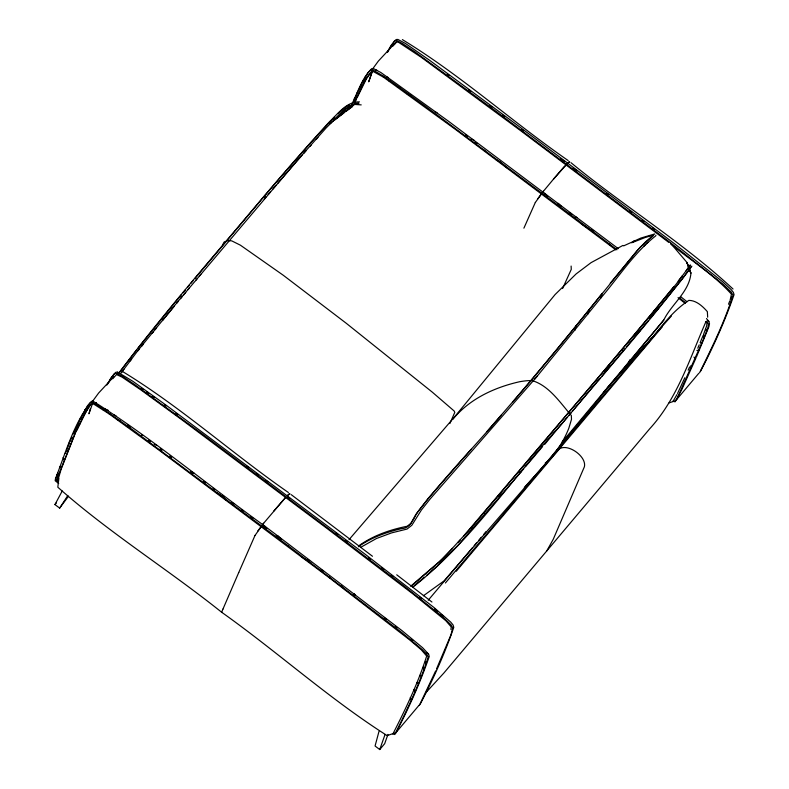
<?xml version="1.0" encoding="UTF-8"?>
<svg xmlns="http://www.w3.org/2000/svg" width="789" height="789" viewBox="0 0 789 789"><rect width="100%" height="100%" fill="white"/><g stroke="black" fill="none" stroke-linecap="round" stroke-linejoin="round"><path stroke-width="1.18" d="M707.664 317.217L707.368 311.665C702.772 306.359 696.243 300.323 688.866 300.392C665.364 315.561 651.596 342.623 631.072 361.362L671.469 315.906M450.933 629.484L451.209 626.93L445.795 620.687L413.051 594.028L326.044 527.723L182.012 419.906L141.004 390.003L122.048 377.103L116.525 374.578L112.679 378.769M58.859 478.39L57.824 487.217C109.109 532.762 167.968 569.313 221.502 612.126L221.66 611.978M277.698 537.901L277.935 536.037L262.954 524.774C206.245 483.874 152.287 438.566 93.161 401.256L91.445 401.325L87.53 405.684L80.36 418.89M557.961 205.199L558.198 203.335L561.423 206.56M392.498 733.79L394.816 734.52C407.154 709.311 419.886 683.688 428.19 656.912L426.415 653.864L422.174 649.544L401.838 632.591L288.508 546.027L130.392 428.131L98.014 405.516L92.806 402.696L90.429 402.568C73.377 424.571 65.684 452.807 55.526 478.469L56.69 480.886L57.991 479.88L61.157 469.199L77.273 428.141M355.267 101.929L357.525 95.439M92.994 402.36L93.161 401.256M117.512 373.256L117.679 372.152L115.963 372.221L113.912 374.045L109.572 380.722M90.232 408.87L88.96 413.791L93.427 400.911M378.996 731.373L375.061 746.019L379.746 749.55L384.677 743.692L387.941 734.421M574.846 330.364L576.029 325.995L602.175 293.4L600.902 297.917L536.52 377.034L430.064 499.062L421.405 510L411.848 525.257L407.035 529.064L391.61 532.881L376.452 538.512L360.573 547.398M264.581 198.009L265.617 194.696L279.858 178.058L309.456 144.17L334.516 116.95M393.228 733.297C405.891 708.443 418.278 682.623 426.681 656.034L421.277 649.791L409.412 639.701L329.901 578.258L157.484 449.01L108.961 413.801L94.118 404.323L92.007 403.682L89.463 405.832L82.105 418.476L75.458 432.471L58.139 475.885L56.69 480.886L58.475 482.286M587.588 314.535L589.166 309.653M672.761 401.098L675.078 401.818L677.337 397.903L703.995 337.998L703.571 334.408L706.668 325.887L706.944 323.332L705.849 321.665M730.16 299.978L731.462 294.228C713.976 274.631 690.848 260.607 670.68 243.85M703.995 337.998L708.098 327.041L708.453 324.21L706.668 321.162M56.907 476.171L57.932 473.124M731.265 298.528L731.896 296.674M372.428 71.089L368.71 81.819L372.714 70.083M379.746 749.55L385.052 734.48M655.945 235.211L655.689 235.901C633.823 253.013 618.823 277.028 600.902 297.917M728.503 304.238L729.746 301.043M65.29 453.478L66.069 451.505M706.017 321.478C689.803 358.443 677.495 398.465 649.692 428.792L443.862 673.037L425.715 692.85M221.502 612.126L221.758 612.323C277.728 652.099 329.141 698.709 387.113 735.595L395.95 732.646L419.097 705.198M66.966 449.286L69.215 443.743M703.147 335.433L700.159 342.643L701.608 343.708M350.099 108.29L351.43 105.144M70.132 441.544L71.523 438.27M697.792 348.186L699.212 344.862M222.971 609.059L238.742 572.508M221.67 612.086L222.942 609.118M696.371 357.121L708.847 326.873L709.518 323.776L708.857 321.439L706.49 318.549M626.427 367.546L629.77 359.863M238.771 572.459L254.995 535.475M523.896 228.169L535.317 202.487M103.083 409.787L103.418 409.027M615.854 249.876L455.006 129.1L383.346 77.085L383.681 76.326L373.069 69.994L370.692 69.866C361.52 79.235 357.703 92.579 351.874 104.099M449.878 423.555L454.789 412.371L454.158 411L432.283 392.143L346.203 323.234L283.281 275.262L240.408 245.192L231.719 240.862L228.307 240.645M436.573 668.816L450.963 634.859L452.718 627.807L450.933 624.76L442.165 616.426L403.879 585.911L335.443 533.818L201.895 433.664L134.515 384.44L122.532 376.412L117.334 373.591L114.957 373.463L111.141 377.625L106.85 385.062M695.928 358.137L681.696 389.835L675.926 400.526M73.318 434.088L74.521 431.356M353.58 101.386L357.17 93.398M354.271 103.034C359.745 92.175 363.482 79.63 372.26 70.98L383.346 77.085M435.636 670.956L419.344 705.415M688.166 370.199L689.606 366.964M562.596 288.518L571.266 269.384L571.118 266.061M684.813 377.744L677.544 393.464M74.925 430.439L79.373 420.912M76.957 430.242L86.188 411.473L90.686 404.471M357.21 97.54L366.451 78.772L372.477 70.359M358.167 91.228L361.599 84.176M676.992 394.549L673.481 400.595M107.985 383.74L109.04 381.728M362.121 83.17L367.782 72.992L371.708 68.623L373.414 68.554L380.87 72.519L448.487 121.23L618.26 248.643M387.715 52.054L389.302 49.026M68.357 496.439L59.648 508.106L54.954 504.575L62.232 490.985M222.498 245.034L224.184 241.976L227.271 240.97M387.113 52.36L391.393 44.924L395.21 40.762L397.597 40.9L402.794 43.711L414.777 51.739L496.991 112.008L669.151 241.681L722.428 283.724L731.196 292.058L732.981 295.106C724.677 321.882 711.934 347.505 699.596 372.714M254.995 535.465L263.664 523.225L285.825 497.198L273.704 511.154M546.777 550.919L553.267 539.242L584.402 466.753C586.838 456.476 567.833 443.093 559.342 448.941L524.34 487.434M649.82 318.44L651.014 316.369M652.789 313.272L654.574 310.176L673.757 286.742M389.835 48.021L394.165 41.344L396.226 39.519L397.942 39.45L405.388 43.425L429.719 60.368L513.323 122.167L675.088 244.176L722.428 281.574L731.009 289.455L733.375 292.344L734.046 294.672C724.963 320.975 713.384 346.815 700.454 371.422M535.336 202.467L543.414 191.263L553.454 179.182L563.938 166.903L569.638 161.755A13.64 1.548 -53 0 1 569.609 162.139M349.014 539.666L455.835 415.349L555.061 294.593L576.118 273.931L591.079 262.638L622.915 245.438M392.942 46.078L396.788 41.876L398.899 42.527L421.267 57.301L520.217 130.372L668.766 242.391M59.648 508.106L67.834 495.502M562.222 441.948L663.776 320.028C671.587 304.012 689.3 291.92 690.937 273.231L687.002 262.806L690.858 273.231L689.31 268.931M118.656 373.404C163.57 313.203 213.355 256.78 261.534 199.183C283.833 172.969 306.339 146.922 329.624 121.575C338.165 113.646 346.549 101.525 359.449 101.87M121.092 373.029L138.134 350.277L178.166 301.201L296.733 161.035L326.094 127.996L343.323 110.647L349.645 105.874L354.932 103.596L358.689 103.043M572.715 410.872L599.502 378.681M604.394 371.688L609.986 363.69L654.574 310.176M121.93 372.023L123.912 369.252M92.135 401.887L98.635 393.021L113.872 376.639M119.198 372.645L136.635 349.892M372.615 68.939L378.385 61.059L393.622 44.677M394.175 44.44L397.005 41.265M452.886 419.284C469.514 398.859 494.575 387.33 519.882 381.669C524.024 381.018 528.206 380.347 532.407 380.673C549.233 385.791 560.249 402.804 571.335 415.517L571.502 419.314L568.77 428.388A517.239 221.571 40.1 0 1 547.231 461.555L444.079 580.872L423.397 595.774M257.737 531.086L263.664 523.225M537.487 199.124L543.414 191.263M130.165 360.938L131.585 359.094M678.205 281.17L682.465 275.647M686.016 271.051L688.836 266.721M138.154 347.988L174.487 303.104M610.222 283.221L640.175 247.213L653.144 235.862L651.724 235.605L645.441 237.41L632.561 242.45M155.098 329.723L156.577 327.899M162.504 320.59L164.723 317.849M576.029 325.995L530.484 381.343L487.02 431.504M137.996 350.77L139.485 348.945M141.714 346.193L143.203 344.369M152.129 333.382L153.618 331.548M544.765 444.306C593.703 384.924 645.481 327.514 691.845 266.179L690.434 267.244M165.473 316.941L174.497 305.964M176.746 303.223L178.255 301.398M410.872 586.503L442.58 558.977L471.26 527.693L634.405 334.802L676.183 284.129L690.424 264.996L688.856 266.209M649.998 318.529L682.633 278.547L690.562 267.836L689.882 268.142M175.276 302.157L181.559 294.573M183.127 292.67L185.484 289.829M180.503 298.686L182.003 296.871M183.512 295.066L185.76 292.354M188.009 289.642L189.518 287.827M698.847 373.236L675.7 400.684L669.072 402.893M648.469 320.383L626.427 346.864M187.841 286.989L189.409 285.115M190.977 283.241L193.325 280.43M194.883 278.556L265.617 194.696M534.409 379.43L537.427 375.811M624.898 348.689L601.889 376.175M395.674 733.228C408.594 708.611 420.172 682.781 429.255 656.478L428.595 654.14L422.618 647.73L402.173 630.776L277.935 536.037L281.17 539.262M420.192 704.123C433.122 679.516 444.7 653.677 453.783 627.373L453.123 625.046L450.756 622.146L434.029 607.54L364.38 553.651L167.031 405.852L132.71 381.195L117.679 372.152M195.564 280.568L197.092 278.744M199.38 276.012L200.899 274.187M609.986 363.69L463.537 536.185M598.101 380.683L600.37 377.98M663.776 320.028L547.241 461.555L545.248 462.995M54.954 504.575L56.364 502.899M543.7 194.488L544.755 193.236L547.665 196.412M263.447 527.19L264.502 525.938L266.672 528.314M567.202 417.42L560.861 424.936C511.528 478.834 470.747 541.806 412.755 587.282M568.78 415.537L571.157 412.716M428.249 600.212L472.601 547.576M474.189 545.702L476.566 542.881M478.943 540.061L481.32 537.24M483.696 534.419L486.073 531.599M603.279 392.518L605.656 389.697M607.244 387.813L651.615 338.264L445.391 582.982M456.289 571.226L662.395 326.646M523.837 468.686L457.975 545.268L437.589 565.703M525.405 466.832L542.615 446.525M264.236 199.114L265.804 197.27M268.161 194.518L270.519 191.757M272.876 189.005L276.012 185.326M553.454 179.182L568.859 161.883M512.909 401.798L555.801 350.799L636.713 251.08L645.658 241.74L654.653 233.958L640.885 238.051L623.626 245.892M277.59 183.492L291.881 166.933M292.66 166.035L302.009 155.344M501.419 415.034C473.637 447.619 443.556 478.321 417.46 512.308C413.505 518.412 410.655 528.265 401.848 528.6C386.502 532.102 371.323 537.575 358.393 546.718M458.113 542.339L460.441 539.706M471.201 449.306L428.249 498.313L415.783 514.586L410.842 523.403L407.252 526.233C390.2 529.626 373.345 535.475 359.064 545.603M303.568 153.559L305.945 150.896M309.909 146.438L311.497 144.663M316.281 139.298L317.928 137.473M452.61 548.365L439.009 561.995L411.483 585.546M643.765 246.286L645.363 244.61M333.412 120.658C340.651 113.596 348.067 104.542 358.867 103.773M289.119 493.845L287.472 495.522L289.888 493.717A13.64 1.548 -53 0 1 289.819 494.239M337.939 113.626L345.572 107.048L349.3 104.858M647.098 319.525L658.657 308.42M436.781 566.423L426.721 575.201M631.772 242.864L634.159 240.823M424.344 577.232L414.176 585.685M646.171 243.781L647.976 242.322M331.38 122.492L329.447 123.962L354.251 104.395L361.214 104.888M334.28 120.293L343.935 112.965M345.858 111.496L352.624 106.357M334.132 119.642L352.604 106.298M634.405 334.802L640.283 330.581M362.585 81.454L365.8 79.265L364.982 77.105M82.332 414.156L85.537 411.966L84.719 409.807M498.165 496.38L503.431 492.997M567.981 213.74L568.761 213.326L616.968 249.718M287.729 546.442L288.508 546.027M375.653 70.477L376.718 70.053M95.4 403.179L96.465 402.755M359.952 86.622L362.368 85.774M79.689 419.324L82.105 418.476M141.497 435.203L142.503 434.956M59.471 467.157L61.453 466.782M389.016 80.961L390.249 80.843L424.817 105.785L568.761 213.326M108.764 413.663L109.996 413.544M696.845 350.395L698.798 350.316M416.582 683.096L418.535 683.018M518.639 472.335L520.809 472.581M356.904 92.924L358.689 93.289M77.904 423.93L79.709 424.295M76.651 425.626L78.436 425.991M575.289 216.857L576.897 217.399M113.951 414.984L115.934 415.724M386.6 76.839L388.444 77.598M104.513 408.771L108.182 410.3M435.311 111.979L437.007 112.738M154.2 444.296L156.745 445.43M396.749 86.405L400.477 88.082M116.486 419.107L120.214 420.774M483.756 513.205L485.462 514.004M406.631 93.496L410.645 95.43M126.368 426.198L130.392 428.131M471.25 138.913L474.248 140.403M190.987 471.615L193.986 473.104M495.699 159.477L500.147 161.814L506.686 167.712M215.436 492.168L219.884 494.516L226.433 500.404M402.38 39.608C460.796 75.113 512.002 121.634 568.129 160.532M122.63 371.57C181.046 407.075 232.252 453.596 288.379 492.494M68.949 443.083L70.507 443.921M471.26 527.693L472.838 528.64M581.779 224.125L591.178 230.22M301.516 556.827L310.915 562.912M383.681 76.326L390.249 80.843M354.231 98.763L355.721 99.769M73.969 431.465L75.458 432.471M707.408 320.442L708.857 321.439M426.425 652.641L428.595 654.14M141.201 388.168L143.065 389.49M146.793 392.143L148.657 393.474M152.316 396.117L154.141 397.449M127.788 425.222L129.623 426.543M164.191 404.767L166.015 406.098M419.896 675.345L421.356 676.41M447.264 74.127L449.247 75.576M175.898 413.367L177.87 414.817M148.411 440.292L150.383 441.741M468.715 89.956L470.638 91.376M160.088 448.902L162.011 450.332M489.949 105.726L491.882 107.166M465.421 134.83L467.354 136.26M169.714 456.032L171.647 457.472M502.554 115.125L504.496 116.575M475.116 142.05L477.059 143.499M190.968 471.842L192.91 473.301M203.601 481.28L205.554 482.74M521.598 129.357L523.452 130.747M247.016 466.309L248.92 467.739M256.504 473.43L258.388 474.84M265.932 480.491L267.816 481.911M213.079 488.371L214.943 489.762M222.488 495.413L224.401 496.843M231.986 502.524L233.869 503.944M241.404 509.595L243.288 511.006M560.565 158.579L564.441 161.489M573.159 168.037L577.045 170.957M569.776 213.04L571.66 214.45M288.054 497.1L289.987 498.559M250.932 516.746L252.874 518.205M263.526 526.204L265.469 527.654M276.15 535.682L278.093 537.141M606.682 193.266L608.605 194.705M591.76 229.609L593.683 231.059M336.025 533.206L337.948 534.656M345.651 540.475L347.574 541.925M307.651 559.401L309.584 560.851M321.123 569.569L323.046 571.029M570.97 162.682C623.783 206.126 682.86 242.44 733.04 289.021M629.76 210.673L631.673 212.123M642.197 220.101L644.11 221.551M291.23 494.644L372.477 556.265M652.631 228.021L654.515 229.461M368.591 557.853L370.475 559.283M353.511 594.137L355.405 595.577L354.389 593.801M381.817 567.912L383.71 569.362M391.275 575.151L393.169 576.591M396.729 574.786L431.928 602.017M58.711 483.489L55.161 480.738L55.526 478.469L58.139 475.885L56.739 474.682M384.282 617.767L386.146 619.217M71.612 436.79L73.052 437.915M678.017 297.69L685.227 303.44M419.847 597.273L421.642 598.683M395.319 626.377L397.114 627.788M680.562 296.595L687.012 301.743M679.349 297.729L685.592 302.71M434.709 609.128L437.431 611.357M411.089 638.972L412.903 640.461M441.041 614.424L442.846 615.972M341.381 585.961L346.026 590.488M670.591 243.259L687.002 262.5L688.541 266.79M693.965 357.062L695.119 358.798M413.702 689.764L414.866 691.499M705.632 329.082L706.697 331.252M425.379 661.784L426.435 663.953M622.146 349.478L622.975 351.322M609.493 244.057L610.163 245.557M329.24 576.759L329.901 578.258M63.11 457.59L64.047 459.987M66.493 449.089L67.41 451.456M690.839 365.652L691.371 367.358M410.31 697.506L411.108 700.05M484.653 150.216L484.88 151.38M204.39 482.917L204.617 484.081M423.308 667.109L423.732 670.699"/></g></svg>
